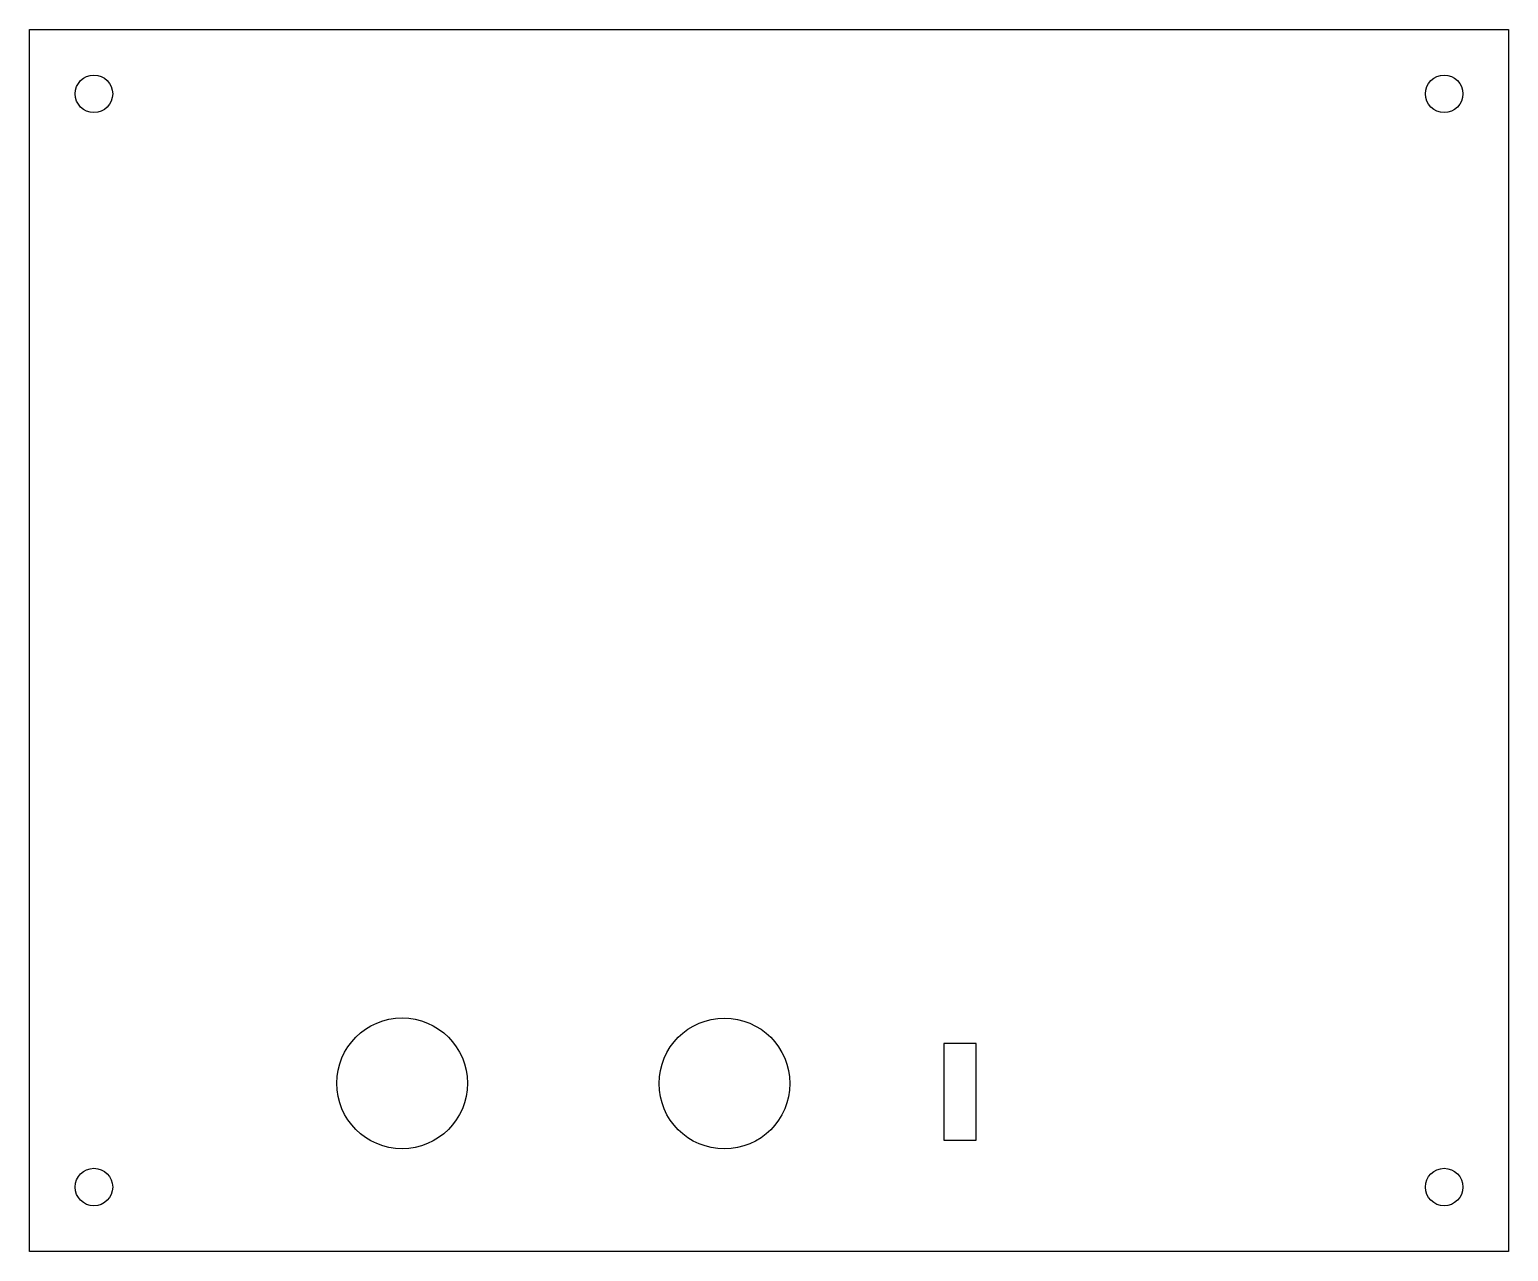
# Model space of a CAD drawing. Header units: millimetres. Extents: x -46 to 92, y -58 to 56.
import ezdxf

# ---------------------------------------------------------------- set-up
doc = ezdxf.new("R2010")
doc.units = ezdxf.units.MM
doc.layers.get('0').update_dxf_attribs({"linetype": 'CONTINUOUS'})

msp = doc.modelspace()

# ---------------------------------------------------------------- linework, layer by layer
for points in [[(-46.37, -57.74), (-46.37, 56.26), (91.63, 56.26), (91.63, -57.74)], [(41.95, -38.36), (38.95, -38.36), (38.95, -47.36), (41.95, -47.36)]]:
    msp.add_lwpolyline(points, close=True)
for centre, radius in [((-40.37, 50.26), 1.75), ((85.63, 50.26), 1.75), ((-11.61, -42.06), 6.1), ((18.47, -42.08), 6.1), ((-40.37, -51.74), 1.75), ((85.63, -51.74), 1.75)]:
    msp.add_circle(centre, radius)

doc.saveas('drawing.dxf')
